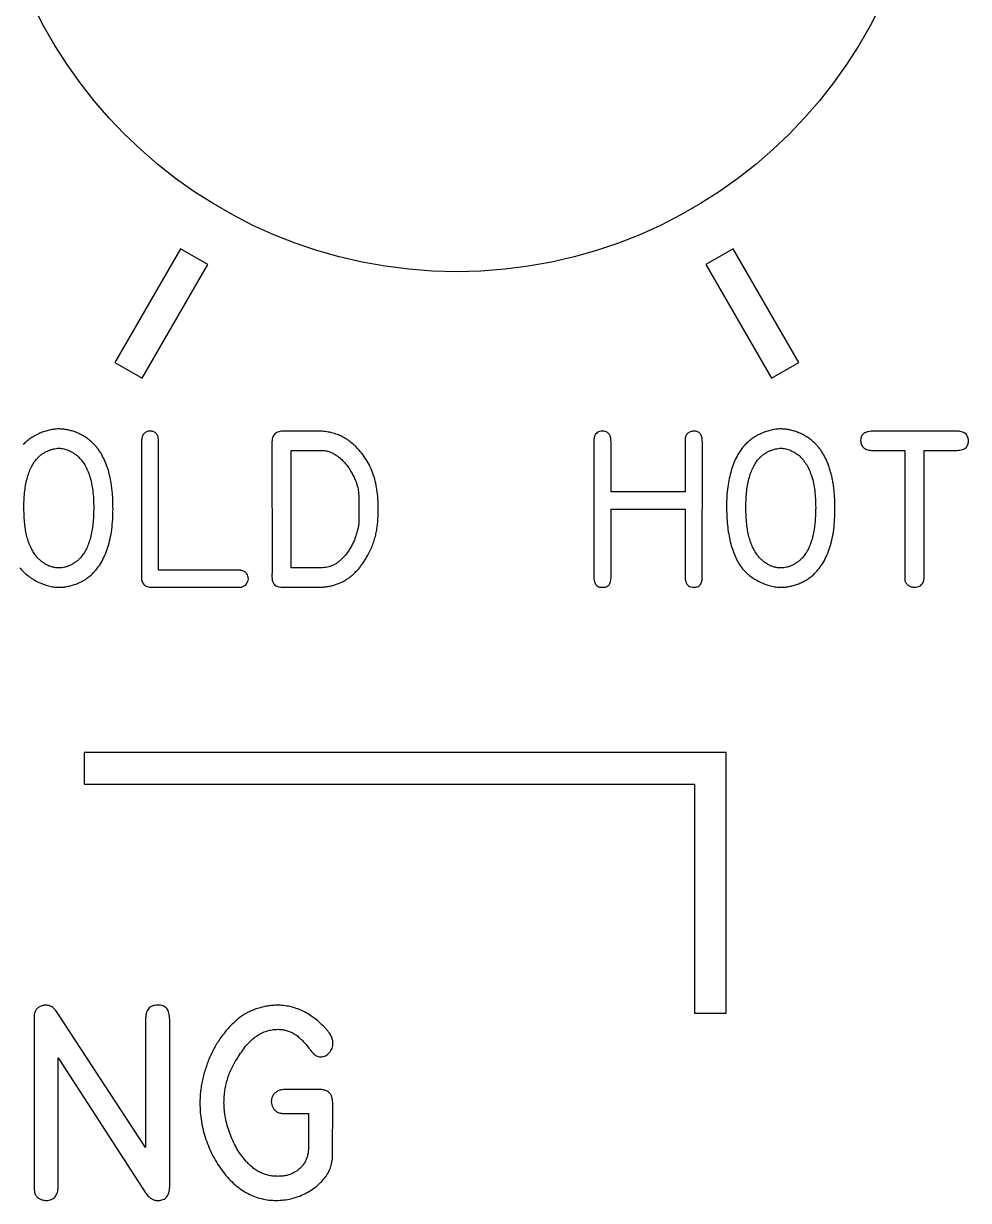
# Model space of a CAD drawing. Header units: inches. Extents: x 0.03 to 5.72, y 0.03 to 3.72.
# Drawn here: x 2.463 to 3.362, y 1.359 to 2.479 of the extents above; entities that cross this region are included whole.
import ezdxf

# ---------------------------------------------------------------- set-up
doc = ezdxf.new("R2010")
doc.units = ezdxf.units.IN
doc.header["$MEASUREMENT"] = 0

msp = doc.modelspace()

# ---------------------------------------------------------------- linework, layer by layer
at = {"color": 7, "linetype": 'Continuous', "lineweight": 25}
for p, q in [((2.612, 2.2645), (2.5495, 2.1562)), ((2.638, 2.2495), (2.612, 2.2645)), ((3.138, 2.2645), (3.112, 2.2495)), ((3.2005, 2.1562), (3.138, 2.2645)), ((2.5755, 2.1412), (2.638, 2.2495)), ((3.112, 2.2495), (3.1745, 2.1412)), ((2.5495, 2.1562), (2.5755, 2.1412)), ((3.1745, 2.1412), (3.2005, 2.1562)), ((2.4964, 2.093), (2.4964, 2.0931)), ((2.7417, 2.091), (2.7111, 2.091)), ((3.1835, 2.093), (3.1835, 2.0931)), ((3.3504, 2.091), (3.2724, 2.091)), ((2.4964, 2.0747), (2.4964, 2.0747)), ((2.575, 2.081), (2.575, 1.9533)), ((2.5913, 1.9586), (2.5913, 2.081)), ((2.6991, 2.0794), (2.6992, 1.9558)), ((2.7175, 1.9607), (2.7175, 2.0726)), ((2.7175, 2.0726), (2.7424, 2.0726)), ((3.0055, 2.0802), (3.0056, 1.9525)), ((3.0219, 2.0331), (3.0219, 2.0807)), ((3.0924, 2.0816), (3.0925, 2.0811)), ((3.0925, 2.0811), (3.0925, 2.0331)), ((3.1087, 1.9532), (3.1088, 2.0807)), ((3.1835, 2.0747), (3.1835, 2.0747)), ((3.2712, 2.0726), (3.3014, 2.0726)), ((3.3014, 2.0726), (3.3014, 1.9547)), ((3.3198, 1.9536), (3.3198, 2.0726)), ((3.3198, 2.0726), (3.3497, 2.0726)), ((3.0925, 2.0331), (3.0219, 2.0331)), ((3.0219, 1.9525), (3.0219, 2.0168)), ((3.0219, 2.0168), (3.0925, 2.0168)), ((3.0925, 2.0168), (3.0925, 1.9534)), ((2.7422, 1.9607), (2.7175, 1.9607)), ((2.6659, 1.9586), (2.5913, 1.9586)), ((2.5853, 1.9423), (2.6644, 1.9423)), ((2.7106, 1.9423), (2.7422, 1.9423)), ((3.1313, 1.785), (2.5204, 1.785)), ((2.5204, 1.785), (2.5204, 1.755)), ((3.1313, 1.537), (3.1313, 1.785)), ((2.5204, 1.755), (3.1013, 1.755)), ((3.1013, 1.755), (3.1013, 1.537)), ((2.5789, 1.4091), (2.4955, 1.5366)), ((3.1013, 1.537), (3.1313, 1.537)), ((2.4728, 1.5301), (2.4728, 1.3737)), ((2.5788, 1.5296), (2.5789, 1.4091)), ((2.6018, 1.3717), (2.6018, 1.5307)), ((2.4958, 1.3719), (2.4958, 1.4944)), ((2.4958, 1.4944), (2.5789, 1.3661)), ((2.742, 1.4644), (2.7149, 1.4644)), ((2.7569, 1.405), (2.757, 1.4488)), ((2.7137, 1.4414), (2.734, 1.4414)), ((2.734, 1.4414), (2.734, 1.4124))]:
    msp.add_line(p, q, dxfattribs=at)
msp.add_circle((2.875, 2.69), 0.4473, dxfattribs=at)
for points, knots in [([(2.4964, 2.0931), (2.4949, 2.093), (2.4919, 2.0928), (2.4873, 2.092), (2.4828, 2.0907), (2.4782, 2.089), (2.4739, 2.0868), (2.4697, 2.0843), (2.4659, 2.0814), (2.4635, 2.0792), (2.4624, 2.0781)], [0, 0, 0, 0, 0.1189, 0.238815, 0.363412, 0.491768, 0.621792, 0.748494, 0.874822, 1, 1, 1, 1]), ([(2.5259, 2.082), (2.5248, 2.0829), (2.5227, 2.0845), (2.5192, 2.0867), (2.5155, 2.0886), (2.5118, 2.0902), (2.5079, 2.0914), (2.5041, 2.0923), (2.5002, 2.0929), (2.4977, 2.093), (2.4964, 2.093)], [0, 0, 0, 0, 0.128897, 0.256024, 0.383031, 0.510763, 0.636864, 0.759967, 0.880017, 1, 1, 1, 1]), ([(2.5832, 2.091), (2.5826, 2.0909), (2.5814, 2.0909), (2.5797, 2.0904), (2.5783, 2.0895), (2.5771, 2.0885), (2.5762, 2.087), (2.5756, 2.0853), (2.5751, 2.0833), (2.5751, 2.0818), (2.575, 2.081)], [0, 0, 0, 0, 0.126924, 0.2427185, 0.3511393, 0.4594693, 0.5751575, 0.6987424, 0.8397346, 1, 1, 1, 1]), ([(2.5913, 2.081), (2.5913, 2.0818), (2.5912, 2.0833), (2.5908, 2.0853), (2.5902, 2.0871), (2.5893, 2.0885), (2.5881, 2.0896), (2.5867, 2.0904), (2.585, 2.0909), (2.5838, 2.0909), (2.5832, 2.091)], [0, 0, 0, 0, 0.159106, 0.301148, 0.426235, 0.540226, 0.648063, 0.756801, 0.871454, 1, 1, 1, 1]), ([(2.7111, 2.091), (2.7101, 2.091), (2.7083, 2.0909), (2.7058, 2.0905), (2.7036, 2.0896), (2.7018, 2.0883), (2.7005, 2.0866), (2.6996, 2.0845), (2.6991, 2.0821), (2.6991, 2.0803), (2.6991, 2.0794)], [0, 0, 0, 0, 0.151334, 0.282226, 0.399665, 0.509459, 0.617605, 0.730437, 0.856419, 1, 1, 1, 1]), ([(2.7792, 2.0759), (2.7779, 2.0771), (2.7754, 2.0795), (2.7713, 2.0826), (2.7669, 2.0853), (2.7624, 2.0874), (2.7575, 2.089), (2.7525, 2.0902), (2.7472, 2.0909), (2.7436, 2.0909), (2.7417, 2.091)], [0, 0, 0, 0, 0.127204, 0.250621, 0.372465, 0.493612, 0.615913, 0.73974, 0.867629, 1, 1, 1, 1]), ([(3.006, 2.0857), (3.0059, 2.0854), (3.0057, 2.0847), (3.0056, 2.0835), (3.0056, 2.082), (3.0056, 2.0809), (3.0055, 2.0802)], [0, 0, 0, 0, 0.196022, 0.382191, 0.62472, 1, 1, 1, 1]), ([(3.0136, 2.091), (3.0127, 2.0909), (3.011, 2.0907), (3.0087, 2.0897), (3.007, 2.088), (3.0063, 2.0865), (3.006, 2.0857)], [0, 0, 0, 0, 0.275603, 0.514811, 0.74911, 1, 1, 1, 1]), ([(3.0219, 2.0807), (3.0218, 2.0815), (3.0218, 2.083), (3.0214, 2.0851), (3.0207, 2.087), (3.0198, 2.0885), (3.0186, 2.0896), (3.0171, 2.0905), (3.0154, 2.0909), (3.0142, 2.0909), (3.0136, 2.091)], [0, 0, 0, 0, 0.161074, 0.305172, 0.430537, 0.544071, 0.651627, 0.760033, 0.873323, 1, 1, 1, 1]), ([(3.1007, 2.091), (3.1001, 2.0909), (3.0989, 2.0908), (3.0972, 2.0903), (3.0957, 2.0895), (3.0944, 2.0884), (3.0933, 2.087), (3.0926, 2.0854), (3.0923, 2.0835), (3.0924, 2.0823), (3.0924, 2.0816)], [0, 0, 0, 0, 0.13216, 0.252648, 0.371311, 0.491779, 0.611926, 0.732755, 0.859457, 1, 1, 1, 1]), ([(3.1088, 2.0807), (3.1087, 2.0815), (3.1087, 2.083), (3.1083, 2.0852), (3.1077, 2.087), (3.1069, 2.0885), (3.1057, 2.0897), (3.1042, 2.0905), (3.1026, 2.091), (3.1013, 2.091), (3.1007, 2.091)], [0, 0, 0, 0, 0.163541, 0.307274, 0.434306, 0.548884, 0.653704, 0.759488, 0.873096, 1, 1, 1, 1]), ([(3.1835, 2.0931), (3.182, 2.093), (3.1789, 2.0928), (3.1744, 2.092), (3.1698, 2.0907), (3.1653, 2.089), (3.1609, 2.0868), (3.1568, 2.0843), (3.1529, 2.0814), (3.1506, 2.0792), (3.1495, 2.0781)], [0, 0, 0, 0, 0.1188999, 0.2388149, 0.3634117, 0.4917683, 0.621792, 0.7484939, 0.8748217, 1, 1, 1, 1]), ([(3.213, 2.082), (3.2119, 2.0829), (3.2097, 2.0845), (3.2062, 2.0867), (3.2026, 2.0886), (3.1988, 2.0902), (3.195, 2.0914), (3.1912, 2.0923), (3.1873, 2.0929), (3.1847, 2.093), (3.1835, 2.093)], [0, 0, 0, 0, 0.1288972, 0.256024, 0.383031, 0.5107626, 0.6368643, 0.7599671, 0.8800174, 1, 1, 1, 1]), ([(3.2724, 2.091), (3.2713, 2.091), (3.2694, 2.0909), (3.2667, 2.0905), (3.2644, 2.0899), (3.2625, 2.0889), (3.2611, 2.0876), (3.26, 2.0861), (3.2595, 2.0842), (3.2594, 2.0828), (3.2594, 2.0821)], [0, 0, 0, 0, 0.174047, 0.323777, 0.455577, 0.569309, 0.675346, 0.776885, 0.882429, 1, 1, 1, 1]), ([(3.362, 2.0815), (3.362, 2.0822), (3.3619, 2.0836), (3.3613, 2.0856), (3.3604, 2.0873), (3.359, 2.0886), (3.3574, 2.0897), (3.3553, 2.0904), (3.353, 2.0909), (3.3513, 2.0909), (3.3504, 2.091)], [0, 0, 0, 0, 0.130829, 0.247349, 0.357249, 0.465448, 0.577582, 0.702496, 0.841047, 1, 1, 1, 1]), ([(2.4763, 2.0656), (2.4769, 2.0662), (2.4783, 2.0675), (2.4805, 2.0693), (2.4831, 2.0708), (2.4857, 2.0721), (2.4884, 2.0732), (2.4912, 2.074), (2.4938, 2.0745), (2.4955, 2.0746), (2.4964, 2.0747)], [0, 0, 0, 0, 0.123362, 0.249717, 0.37865, 0.511599, 0.64377, 0.76903, 0.886766, 1, 1, 1, 1]), ([(2.4964, 2.0747), (2.4972, 2.0747), (2.4987, 2.0746), (2.501, 2.0741), (2.5034, 2.0735), (2.5066, 2.0722), (2.5104, 2.0703), (2.513, 2.0682), (2.5143, 2.0671)], [0, 0, 0, 0, 0.11376, 0.233218, 0.356799, 0.48809, 0.749531, 1, 1, 1, 1]), ([(2.5479, 2.0171), (2.5478, 2.019), (2.5478, 2.0227), (2.5476, 2.0282), (2.5472, 2.0334), (2.5466, 2.0385), (2.5458, 2.0433), (2.5449, 2.0479), (2.5438, 2.0523), (2.5425, 2.0565), (2.5411, 2.0604), (2.5394, 2.0642), (2.5376, 2.0677), (2.5357, 2.071), (2.5335, 2.0741), (2.5312, 2.077), (2.5287, 2.0797), (2.5268, 2.0812), (2.5259, 2.082)], [0, 0, 0, 0, 0.080424, 0.157711, 0.231972, 0.303725, 0.372685, 0.438908, 0.502962, 0.564675, 0.624091, 0.681389, 0.737383, 0.791688, 0.84518, 0.897488, 0.948885, 1, 1, 1, 1]), ([(2.7424, 2.0726), (2.7433, 2.0726), (2.7448, 2.0726), (2.747, 2.0725), (2.749, 2.0724), (2.7513, 2.0721), (2.754, 2.0714), (2.756, 2.0704), (2.757, 2.0699)], [0, 0, 0, 0, 0.1651986, 0.3119567, 0.4439206, 0.5591868, 0.7751641, 1, 1, 1, 1]), ([(2.8003, 2.0174), (2.8002, 2.0205), (2.8001, 2.0265), (2.7992, 2.0351), (2.7976, 2.0432), (2.7954, 2.0506), (2.7925, 2.0576), (2.7888, 2.0641), (2.7844, 2.0703), (2.781, 2.074), (2.7792, 2.0759)], [0, 0, 0, 0, 0.1442544, 0.2801251, 0.4074209, 0.5284176, 0.6453995, 0.7620539, 0.8799686, 1, 1, 1, 1]), ([(3.1495, 2.0781), (3.148, 2.0764), (3.1452, 2.073), (3.1416, 2.0671), (3.1385, 2.0606), (3.1361, 2.0535), (3.1342, 2.0458), (3.1327, 2.0375), (3.1319, 2.0287), (3.1318, 2.0227), (3.1317, 2.0196)], [0, 0, 0, 0, 0.105705, 0.215134, 0.329018, 0.449631, 0.576639, 0.710541, 0.851416, 1, 1, 1, 1]), ([(3.1633, 2.0656), (3.164, 2.0662), (3.1653, 2.0675), (3.1676, 2.0693), (3.1701, 2.0708), (3.1728, 2.0721), (3.1755, 2.0732), (3.1782, 2.074), (3.1809, 2.0745), (3.1826, 2.0746), (3.1835, 2.0747)], [0, 0, 0, 0, 0.123362, 0.249717, 0.37865, 0.511599, 0.64377, 0.76903, 0.886766, 1, 1, 1, 1]), ([(3.1835, 2.0747), (3.1842, 2.0747), (3.1858, 2.0746), (3.1881, 2.0741), (3.1905, 2.0735), (3.1936, 2.0722), (3.1975, 2.0703), (3.2001, 2.0682), (3.2014, 2.0671)], [0, 0, 0, 0, 0.11376, 0.233218, 0.356799, 0.48809, 0.749531, 1, 1, 1, 1]), ([(3.2349, 2.0171), (3.2349, 2.019), (3.2349, 2.0227), (3.2347, 2.0282), (3.2342, 2.0334), (3.2337, 2.0385), (3.2329, 2.0433), (3.232, 2.0479), (3.2309, 2.0523), (3.2296, 2.0565), (3.2281, 2.0604), (3.2265, 2.0642), (3.2247, 2.0677), (3.2227, 2.071), (3.2206, 2.0741), (3.2182, 2.077), (3.2157, 2.0797), (3.2139, 2.0812), (3.213, 2.082)], [0, 0, 0, 0, 0.080424, 0.157711, 0.231972, 0.303725, 0.372685, 0.438908, 0.502962, 0.564675, 0.624091, 0.681389, 0.737383, 0.791688, 0.84518, 0.897488, 0.948885, 1, 1, 1, 1]), ([(3.2594, 2.0821), (3.2594, 2.0814), (3.2595, 2.08), (3.2601, 2.078), (3.261, 2.0763), (3.2624, 2.075), (3.2641, 2.0739), (3.2662, 2.0731), (3.2686, 2.0727), (3.2703, 2.0726), (3.2712, 2.0726)], [0, 0, 0, 0, 0.129367, 0.244583, 0.353255, 0.461557, 0.575019, 0.700289, 0.84096, 1, 1, 1, 1]), ([(3.3497, 2.0726), (3.3507, 2.0726), (3.3525, 2.0727), (3.355, 2.073), (3.3572, 2.0737), (3.359, 2.0747), (3.3604, 2.076), (3.3613, 2.0776), (3.3619, 2.0794), (3.362, 2.0808), (3.362, 2.0815)], [0, 0, 0, 0, 0.168067, 0.313873, 0.443459, 0.557405, 0.664641, 0.767971, 0.878026, 1, 1, 1, 1]), ([(2.4631, 2.0192), (2.4631, 2.0217), (2.4632, 2.0267), (2.4638, 2.0339), (2.4649, 2.0406), (2.4663, 2.0469), (2.4682, 2.0525), (2.4704, 2.0575), (2.4731, 2.0619), (2.4752, 2.0644), (2.4763, 2.0656)], [0, 0, 0, 0, 0.156125, 0.302877, 0.440322, 0.56978, 0.690666, 0.801587, 0.904038, 1, 1, 1, 1]), ([(2.5143, 2.0671), (2.5155, 2.0659), (2.5181, 2.0633), (2.5211, 2.0587), (2.5238, 2.0535), (2.5259, 2.0476), (2.5276, 2.0412), (2.5287, 2.0341), (2.5294, 2.0264), (2.5295, 2.021), (2.5295, 2.0182)], [0, 0, 0, 0, 0.100865, 0.20514, 0.314754, 0.432735, 0.558927, 0.694653, 0.841474, 1, 1, 1, 1]), ([(2.757, 2.0699), (2.7581, 2.0693), (2.7603, 2.0682), (2.7634, 2.0658), (2.7664, 2.0631), (2.7693, 2.0599), (2.7719, 2.0565), (2.7743, 2.0527), (2.7765, 2.0487), (2.7777, 2.046), (2.7783, 2.0446)], [0, 0, 0, 0, 0.108815, 0.223046, 0.34223, 0.469524, 0.599834, 0.731986, 0.864687, 1, 1, 1, 1]), ([(3.1501, 2.0192), (3.1502, 2.0217), (3.1503, 2.0267), (3.1509, 2.0339), (3.1519, 2.0406), (3.1534, 2.0469), (3.1552, 2.0525), (3.1575, 2.0575), (3.1601, 2.0619), (3.1623, 2.0644), (3.1633, 2.0656)], [0, 0, 0, 0, 0.156125, 0.302877, 0.440322, 0.56978, 0.690666, 0.801587, 0.904038, 1, 1, 1, 1]), ([(3.2014, 2.0671), (3.2026, 2.0659), (3.2051, 2.0633), (3.2082, 2.0587), (3.2108, 2.0535), (3.213, 2.0476), (3.2146, 2.0412), (3.2158, 2.0341), (3.2165, 2.0264), (3.2165, 2.021), (3.2166, 2.0182)], [0, 0, 0, 0, 0.100865, 0.20514, 0.314754, 0.432735, 0.558927, 0.694653, 0.841474, 1, 1, 1, 1]), ([(2.7783, 2.0446), (2.7787, 2.0436), (2.7795, 2.0417), (2.7804, 2.0389), (2.7811, 2.0361), (2.7815, 2.0338), (2.7816, 2.0318), (2.7817, 2.0301), (2.7818, 2.028), (2.7819, 2.0257), (2.7819, 2.023), (2.7819, 2.02), (2.7819, 2.0167), (2.7819, 2.0144), (2.7819, 2.0132)], [0, 0, 0, 0, 0.099127, 0.19298, 0.281431, 0.365528, 0.411289, 0.466072, 0.530971, 0.604942, 0.689021, 0.783229, 0.886548, 1, 1, 1, 1]), ([(2.4738, 1.9732), (2.4729, 1.9745), (2.4711, 1.9772), (2.4689, 1.9818), (2.467, 1.9867), (2.4655, 1.9922), (2.4644, 1.9981), (2.4636, 2.0046), (2.4632, 2.0117), (2.4631, 2.0166), (2.4631, 2.0192)], [0, 0, 0, 0, 0.100044, 0.204357, 0.314658, 0.431428, 0.557026, 0.692898, 0.840874, 1, 1, 1, 1]), ([(2.5295, 2.0182), (2.5295, 2.0155), (2.5294, 2.0103), (2.5289, 2.0028), (2.5279, 1.996), (2.5266, 1.9898), (2.5248, 1.9841), (2.5227, 1.979), (2.5201, 1.9745), (2.518, 1.9718), (2.517, 1.9705)], [0, 0, 0, 0, 0.161174, 0.309864, 0.446677, 0.572217, 0.688558, 0.797887, 0.901397, 1, 1, 1, 1]), ([(2.5282, 1.955), (2.5298, 1.9568), (2.533, 1.9602), (2.537, 1.9663), (2.5404, 1.973), (2.5431, 1.9805), (2.5453, 1.9886), (2.5468, 1.9975), (2.5477, 2.0071), (2.5478, 2.0137), (2.5479, 2.0171)], [0, 0, 0, 0, 0.1049171, 0.2129477, 0.3252539, 0.4434431, 0.5691427, 0.7031781, 0.8465565, 1, 1, 1, 1]), ([(2.7903, 1.973), (2.7912, 1.9746), (2.793, 1.9779), (2.7951, 1.983), (2.7969, 1.9881), (2.7982, 1.9932), (2.7992, 1.9986), (2.7998, 2.0044), (2.8002, 2.0108), (2.8002, 2.0151), (2.8003, 2.0174)], [0, 0, 0, 0, 0.122914, 0.242317, 0.358055, 0.47114, 0.588028, 0.715081, 0.852054, 1, 1, 1, 1]), ([(3.1317, 2.0196), (3.1318, 2.0165), (3.1319, 2.0104), (3.1325, 2.0016), (3.1337, 1.9933), (3.1352, 1.9857), (3.1372, 1.9786), (3.1398, 1.9721), (3.1426, 1.9662), (3.145, 1.9626), (3.1462, 1.9609)], [0, 0, 0, 0, 0.153124, 0.297158, 0.432037, 0.559346, 0.678717, 0.790963, 0.898004, 1, 1, 1, 1]), ([(3.1609, 1.9732), (3.16, 1.9745), (3.1581, 1.9772), (3.156, 1.9818), (3.1541, 1.9867), (3.1526, 1.9922), (3.1515, 1.9981), (3.1507, 2.0046), (3.1502, 2.0117), (3.1502, 2.0166), (3.1501, 2.0192)], [0, 0, 0, 0, 0.100044, 0.204357, 0.314658, 0.431428, 0.557026, 0.692898, 0.840874, 1, 1, 1, 1]), ([(3.2166, 2.0182), (3.2165, 2.0155), (3.2164, 2.0103), (3.2159, 2.0028), (3.215, 1.996), (3.2136, 1.9898), (3.2119, 1.9841), (3.2098, 1.979), (3.2072, 1.9745), (3.2051, 1.9718), (3.2041, 1.9705)], [0, 0, 0, 0, 0.161174, 0.309864, 0.446677, 0.572217, 0.688558, 0.797887, 0.901397, 1, 1, 1, 1]), ([(3.2152, 1.955), (3.2168, 1.9568), (3.22, 1.9602), (3.2241, 1.9663), (3.2275, 1.973), (3.2302, 1.9805), (3.2324, 1.9886), (3.2339, 1.9975), (3.2348, 2.0071), (3.2349, 2.0137), (3.2349, 2.0171)], [0, 0, 0, 0, 0.1049171, 0.2129477, 0.3252539, 0.4434431, 0.5691427, 0.7031781, 0.8465565, 1, 1, 1, 1]), ([(2.7819, 2.0132), (2.7819, 2.012), (2.7819, 2.0099), (2.7819, 2.0071), (2.7818, 2.0048), (2.7817, 2.0025), (2.7814, 1.9999), (2.7809, 1.9978), (2.7806, 1.9968)], [0, 0, 0, 0, 0.2075486, 0.379853, 0.5169693, 0.6189549, 0.7967349, 1, 1, 1, 1]), ([(2.7806, 1.9968), (2.7802, 1.9953), (2.7795, 1.9924), (2.778, 1.9883), (2.7763, 1.9842), (2.7742, 1.9804), (2.772, 1.9768), (2.7694, 1.9735), (2.7667, 1.9703), (2.7647, 1.9685), (2.7637, 1.9676)], [0, 0, 0, 0, 0.131075, 0.26014, 0.387905, 0.515103, 0.639871, 0.761925, 0.881719, 1, 1, 1, 1]), ([(2.4964, 1.9607), (2.4954, 1.9607), (2.4933, 1.9608), (2.4902, 1.9615), (2.4871, 1.9625), (2.484, 1.964), (2.4811, 1.9659), (2.4784, 1.968), (2.4759, 1.9704), (2.4745, 1.9723), (2.4738, 1.9732)], [0, 0, 0, 0, 0.116304, 0.233863, 0.354988, 0.482525, 0.612268, 0.740399, 0.869415, 1, 1, 1, 1]), ([(2.7422, 1.9423), (2.7435, 1.9423), (2.7461, 1.9423), (2.7499, 1.9427), (2.7536, 1.9433), (2.7572, 1.9441), (2.7606, 1.9451), (2.7639, 1.9464), (2.7671, 1.9479), (2.7701, 1.9497), (2.773, 1.9517), (2.7758, 1.954), (2.7785, 1.9565), (2.7811, 1.9593), (2.7836, 1.9623), (2.786, 1.9656), (2.7882, 1.9692), (2.7896, 1.9717), (2.7903, 1.973)], [0, 0, 0, 0, 0.065047, 0.1284, 0.190142, 0.250489, 0.309724, 0.368336, 0.425999, 0.483993, 0.542459, 0.601781, 0.662713, 0.725549, 0.790554, 0.857656, 0.927408, 1, 1, 1, 1]), ([(3.1835, 1.9607), (3.1824, 1.9607), (3.1803, 1.9608), (3.1772, 1.9615), (3.1741, 1.9625), (3.1711, 1.964), (3.1682, 1.9659), (3.1655, 1.968), (3.163, 1.9704), (3.1616, 1.9723), (3.1609, 1.9732)], [0, 0, 0, 0, 0.1163041, 0.233863, 0.354988, 0.4825245, 0.6122684, 0.7403988, 0.8694149, 1, 1, 1, 1]), ([(2.4592, 1.9609), (2.4603, 1.9596), (2.4626, 1.9569), (2.4667, 1.9534), (2.4712, 1.9503), (2.4761, 1.9475), (2.4812, 1.9453), (2.4864, 1.9436), (2.4916, 1.9426), (2.4951, 1.9424), (2.4968, 1.9423)], [0, 0, 0, 0, 0.121113, 0.243963, 0.369981, 0.501105, 0.632263, 0.757497, 0.880131, 1, 1, 1, 1]), ([(2.517, 1.9705), (2.5163, 1.9698), (2.5149, 1.9684), (2.5126, 1.9665), (2.5101, 1.9648), (2.5074, 1.9634), (2.5046, 1.9622), (2.5019, 1.9613), (2.4991, 1.9608), (2.4973, 1.9607), (2.4964, 1.9607)], [0, 0, 0, 0, 0.125983, 0.2526, 0.38207, 0.513681, 0.642442, 0.765615, 0.88507, 1, 1, 1, 1]), ([(2.7637, 1.9676), (2.763, 1.967), (2.7616, 1.9658), (2.7594, 1.9643), (2.757, 1.9631), (2.7546, 1.9621), (2.7519, 1.9614), (2.7489, 1.961), (2.7457, 1.9607), (2.7434, 1.9607), (2.7422, 1.9607)], [0, 0, 0, 0, 0.120601, 0.235977, 0.349246, 0.461121, 0.577541, 0.705856, 0.846933, 1, 1, 1, 1]), ([(3.1462, 1.9609), (3.1474, 1.9596), (3.1497, 1.9569), (3.1537, 1.9534), (3.1582, 1.9503), (3.1631, 1.9475), (3.1682, 1.9453), (3.1735, 1.9436), (3.1787, 1.9426), (3.1822, 1.9424), (3.1839, 1.9423)], [0, 0, 0, 0, 0.121113, 0.243963, 0.369981, 0.501105, 0.632263, 0.757497, 0.880131, 1, 1, 1, 1]), ([(3.2041, 1.9705), (3.2034, 1.9698), (3.202, 1.9684), (3.1997, 1.9665), (3.1971, 1.9648), (3.1945, 1.9634), (3.1917, 1.9622), (3.1889, 1.9613), (3.1862, 1.9608), (3.1844, 1.9607), (3.1835, 1.9607)], [0, 0, 0, 0, 0.125983, 0.2526, 0.38207, 0.513681, 0.642442, 0.765615, 0.88507, 1, 1, 1, 1]), ([(2.4968, 1.9423), (2.4982, 1.9423), (2.501, 1.9424), (2.5051, 1.9432), (2.5093, 1.9442), (2.5135, 1.9457), (2.5175, 1.9475), (2.5213, 1.9497), (2.5249, 1.9521), (2.5271, 1.9541), (2.5282, 1.955)], [0, 0, 0, 0, 0.1189809, 0.2403176, 0.3646463, 0.4927602, 0.6221248, 0.749523, 0.8745921, 1, 1, 1, 1]), ([(2.575, 1.9533), (2.575, 1.9524), (2.5749, 1.9508), (2.5753, 1.9485), (2.576, 1.9466), (2.5772, 1.945), (2.5787, 1.9437), (2.5806, 1.9429), (2.5828, 1.9424), (2.5844, 1.9423), (2.5853, 1.9423)], [0, 0, 0, 0, 0.148439, 0.277754, 0.394678, 0.503287, 0.610856, 0.724856, 0.853841, 1, 1, 1, 1]), ([(2.6711, 1.9581), (2.6708, 1.9582), (2.6701, 1.9584), (2.6691, 1.9585), (2.6677, 1.9586), (2.6666, 1.9586), (2.6659, 1.9586)], [0, 0, 0, 0, 0.187553, 0.376242, 0.625932, 1, 1, 1, 1]), ([(2.6709, 1.9427), (2.6717, 1.9431), (2.6733, 1.9438), (2.6751, 1.9456), (2.6763, 1.9479), (2.6766, 1.9496), (2.6767, 1.9505)], [0, 0, 0, 0, 0.259647, 0.500227, 0.736166, 1, 1, 1, 1]), ([(2.6767, 1.9505), (2.6766, 1.9514), (2.6764, 1.9531), (2.6752, 1.9553), (2.6734, 1.9572), (2.6718, 1.9578), (2.6711, 1.9581)], [0, 0, 0, 0, 0.251389, 0.506278, 0.756676, 1, 1, 1, 1]), ([(2.6992, 1.9558), (2.6991, 1.9546), (2.699, 1.9524), (2.6994, 1.9494), (2.7, 1.947), (2.7011, 1.9451), (2.7028, 1.9437), (2.705, 1.9428), (2.7076, 1.9423), (2.7096, 1.9423), (2.7106, 1.9423)], [0, 0, 0, 0, 0.167025, 0.308373, 0.424684, 0.522532, 0.61785, 0.724419, 0.850374, 1, 1, 1, 1]), ([(3.0056, 1.9525), (3.0056, 1.9517), (3.0055, 1.9501), (3.006, 1.948), (3.0065, 1.9461), (3.0075, 1.9446), (3.0087, 1.9435), (3.0102, 1.9427), (3.0119, 1.9423), (3.0132, 1.9423), (3.0138, 1.9423)], [0, 0, 0, 0, 0.1625754, 0.3053277, 0.4311694, 0.5421536, 0.6475285, 0.7560578, 0.8701207, 1, 1, 1, 1]), ([(3.0138, 1.9423), (3.0145, 1.9423), (3.0157, 1.9423), (3.0174, 1.9427), (3.0188, 1.9435), (3.02, 1.9446), (3.0209, 1.9461), (3.0215, 1.948), (3.0218, 1.9501), (3.0219, 1.9517), (3.0219, 1.9525)], [0, 0, 0, 0, 0.127294, 0.24078, 0.346965, 0.452181, 0.563496, 0.691718, 0.835995, 1, 1, 1, 1]), ([(3.0925, 1.9534), (3.0925, 1.9526), (3.0925, 1.9514), (3.0925, 1.9498), (3.0926, 1.9487), (3.0928, 1.9481), (3.0929, 1.9477)], [0, 0, 0, 0, 0.398028, 0.64728, 0.818684, 1, 1, 1, 1]), ([(3.1005, 1.9423), (3.1012, 1.9423), (3.1024, 1.9424), (3.1042, 1.9428), (3.1057, 1.9435), (3.1069, 1.9447), (3.1078, 1.9463), (3.1084, 1.9482), (3.1087, 1.9505), (3.1087, 1.9522), (3.1087, 1.9532)], [0, 0, 0, 0, 0.128809, 0.242143, 0.346207, 0.445773, 0.553591, 0.678127, 0.826451, 1, 1, 1, 1]), ([(3.1839, 1.9423), (3.1853, 1.9423), (3.1881, 1.9424), (3.1922, 1.9432), (3.1964, 1.9442), (3.2005, 1.9457), (3.2046, 1.9475), (3.2084, 1.9497), (3.212, 1.9521), (3.2142, 1.9541), (3.2152, 1.955)], [0, 0, 0, 0, 0.118981, 0.240318, 0.364646, 0.49276, 0.622125, 0.749523, 0.874592, 1, 1, 1, 1]), ([(3.3014, 1.9547), (3.3014, 1.9539), (3.3014, 1.9526), (3.3014, 1.9509), (3.3015, 1.9497), (3.3016, 1.949), (3.3016, 1.9486)], [0, 0, 0, 0, 0.401467, 0.649783, 0.824414, 1, 1, 1, 1]), ([(3.3189, 1.947), (3.319, 1.9474), (3.3193, 1.9482), (3.3196, 1.9495), (3.3198, 1.9514), (3.3198, 1.9528), (3.3198, 1.9536)], [0, 0, 0, 0, 0.180688, 0.369676, 0.62249, 1, 1, 1, 1]), ([(2.6644, 1.9423), (2.665, 1.9423), (2.666, 1.9423), (2.6674, 1.9423), (2.6684, 1.9423), (2.6693, 1.9423), (2.6701, 1.9424), (2.6706, 1.9426), (2.6709, 1.9427)], [0, 0, 0, 0, 0.26677, 0.47526, 0.63411, 0.738474, 0.883794, 1, 1, 1, 1]), ([(3.0929, 1.9477), (3.0932, 1.9469), (3.0937, 1.9454), (3.0955, 1.9436), (3.0978, 1.9425), (3.0995, 1.9424), (3.1005, 1.9423)], [0, 0, 0, 0, 0.248744, 0.478059, 0.72074, 1, 1, 1, 1]), ([(3.3016, 1.9486), (3.3018, 1.9482), (3.302, 1.9473), (3.3028, 1.9461), (3.3037, 1.945), (3.3049, 1.9441), (3.3061, 1.9433), (3.3076, 1.9428), (3.309, 1.9424), (3.31, 1.9423), (3.3106, 1.9423)], [0, 0, 0, 0, 0.120075, 0.238469, 0.3575, 0.484643, 0.612941, 0.740114, 0.867525, 1, 1, 1, 1]), ([(3.3106, 1.9423), (3.3115, 1.9424), (3.3132, 1.9425), (3.3156, 1.9434), (3.3176, 1.9449), (3.3184, 1.9463), (3.3189, 1.947)], [0, 0, 0, 0, 0.271625, 0.513707, 0.751405, 1, 1, 1, 1]), ([(2.4734, 1.5377), (2.4732, 1.5373), (2.473, 1.5365), (2.4728, 1.535), (2.4728, 1.5328), (2.4728, 1.5312), (2.4728, 1.5301)], [0, 0, 0, 0, 0.1640109, 0.3396071, 0.5985003, 1, 1, 1, 1]), ([(2.4836, 1.5445), (2.4825, 1.5444), (2.4802, 1.5442), (2.4772, 1.5427), (2.4746, 1.5406), (2.4738, 1.5387), (2.4734, 1.5377)], [0, 0, 0, 0, 0.257226, 0.515442, 0.763924, 1, 1, 1, 1]), ([(2.4955, 1.5366), (2.495, 1.5373), (2.4941, 1.5386), (2.4927, 1.5403), (2.4912, 1.5417), (2.4894, 1.5432), (2.4869, 1.5444), (2.4847, 1.5445), (2.4836, 1.5445)], [0, 0, 0, 0, 0.1692175, 0.3202998, 0.4517566, 0.5670664, 0.7804402, 1, 1, 1, 1]), ([(2.5905, 1.5445), (2.5895, 1.5445), (2.5877, 1.5445), (2.5852, 1.5439), (2.5831, 1.5428), (2.5814, 1.5412), (2.5802, 1.5391), (2.5794, 1.5365), (2.5789, 1.5333), (2.5789, 1.5309), (2.5788, 1.5296)], [0, 0, 0, 0, 0.130999, 0.246717, 0.350533, 0.449564, 0.555403, 0.679484, 0.826682, 1, 1, 1, 1]), ([(2.6018, 1.5307), (2.6018, 1.5318), (2.6018, 1.5339), (2.6012, 1.5369), (2.6004, 1.5394), (2.5992, 1.5414), (2.5975, 1.5429), (2.5955, 1.544), (2.5931, 1.5446), (2.5914, 1.5445), (2.5905, 1.5445)], [0, 0, 0, 0, 0.16208, 0.304988, 0.429155, 0.54241, 0.64608, 0.754429, 0.869073, 1, 1, 1, 1]), ([(2.704, 1.5445), (2.7025, 1.5445), (2.6994, 1.5444), (2.6947, 1.5438), (2.6901, 1.5428), (2.6854, 1.5415), (2.681, 1.5399), (2.6766, 1.5379), (2.6726, 1.5357), (2.67, 1.5339), (2.6688, 1.533)], [0, 0, 0, 0, 0.123466, 0.247726, 0.373733, 0.502061, 0.629989, 0.754799, 0.877733, 1, 1, 1, 1]), ([(2.7493, 1.5235), (2.7476, 1.5252), (2.7443, 1.5284), (2.739, 1.5327), (2.7336, 1.5363), (2.728, 1.5394), (2.7222, 1.5416), (2.7163, 1.5433), (2.7102, 1.5443), (2.7061, 1.5445), (2.704, 1.5445)], [0, 0, 0, 0, 0.13864, 0.270197, 0.396837, 0.520113, 0.640282, 0.759668, 0.879385, 1, 1, 1, 1]), ([(2.6688, 1.533), (2.6673, 1.5319), (2.6644, 1.5295), (2.6604, 1.5256), (2.6565, 1.5215), (2.6529, 1.5171), (2.6496, 1.5125), (2.6464, 1.5076), (2.6435, 1.5025), (2.6409, 1.4971), (2.6385, 1.4916), (2.6365, 1.486), (2.6347, 1.4804), (2.6332, 1.4747), (2.6321, 1.4689), (2.6312, 1.4631), (2.6307, 1.4572), (2.6306, 1.4532), (2.6305, 1.4513)], [0, 0, 0, 0, 0.059978, 0.120362, 0.180764, 0.241409, 0.302516, 0.364301, 0.427564, 0.491905, 0.556544, 0.620298, 0.683478, 0.746539, 0.809683, 0.872744, 0.936262, 1, 1, 1, 1]), ([(2.7572, 1.5084), (2.7572, 1.5095), (2.757, 1.5118), (2.7558, 1.5147), (2.7545, 1.517), (2.753, 1.519), (2.7513, 1.5212), (2.75, 1.5227), (2.7493, 1.5235)], [0, 0, 0, 0, 0.192743, 0.4011, 0.521085, 0.658775, 0.819953, 1, 1, 1, 1]), ([(2.6674, 1.4957), (2.6687, 1.4978), (2.6711, 1.5017), (2.6753, 1.507), (2.6797, 1.5115), (2.6843, 1.5152), (2.6891, 1.518), (2.6942, 1.5201), (2.6994, 1.5213), (2.703, 1.5215), (2.7049, 1.5216)], [0, 0, 0, 0, 0.151677, 0.29208, 0.422576, 0.544866, 0.661738, 0.774135, 0.88625, 1, 1, 1, 1]), ([(2.7049, 1.5216), (2.7062, 1.5215), (2.7089, 1.5214), (2.7128, 1.5206), (2.7166, 1.5194), (2.7202, 1.5174), (2.7238, 1.5149), (2.7273, 1.5118), (2.7309, 1.508), (2.7331, 1.5052), (2.7343, 1.5037)], [0, 0, 0, 0, 0.113034, 0.223454, 0.334425, 0.446464, 0.566353, 0.698289, 0.841935, 1, 1, 1, 1]), ([(2.7343, 1.5037), (2.7349, 1.5029), (2.736, 1.5015), (2.7376, 1.4997), (2.739, 1.4981), (2.7407, 1.4968), (2.7429, 1.4955), (2.7448, 1.4954), (2.7457, 1.4954)], [0, 0, 0, 0, 0.194971, 0.365719, 0.503177, 0.616054, 0.809501, 1, 1, 1, 1]), ([(2.7457, 1.4954), (2.7465, 1.4955), (2.748, 1.4956), (2.7502, 1.4964), (2.7521, 1.4977), (2.7538, 1.4993), (2.7553, 1.5012), (2.7564, 1.5035), (2.7571, 1.5058), (2.7572, 1.5075), (2.7572, 1.5084)], [0, 0, 0, 0, 0.120036, 0.237513, 0.35583, 0.481904, 0.612193, 0.73746, 0.865712, 1, 1, 1, 1]), ([(2.6535, 1.4518), (2.6536, 1.4538), (2.6537, 1.4577), (2.6543, 1.4636), (2.6555, 1.4695), (2.6571, 1.4751), (2.659, 1.4807), (2.6614, 1.4859), (2.6642, 1.491), (2.6663, 1.4941), (2.6674, 1.4957)], [0, 0, 0, 0, 0.1278977, 0.25386, 0.3805277, 0.5068476, 0.6324809, 0.7557509, 0.8778632, 1, 1, 1, 1]), ([(2.7057, 1.4633), (2.7047, 1.4628), (2.7026, 1.4618), (2.7003, 1.4592), (2.6988, 1.4562), (2.6986, 1.454), (2.6985, 1.4529)], [0, 0, 0, 0, 0.256624, 0.508417, 0.75258, 1, 1, 1, 1]), ([(2.7149, 1.4644), (2.7137, 1.4644), (2.7116, 1.4644), (2.709, 1.4642), (2.7071, 1.4639), (2.7061, 1.4634), (2.7057, 1.4633)], [0, 0, 0, 0, 0.390474, 0.660083, 0.846264, 1, 1, 1, 1]), ([(2.757, 1.4488), (2.757, 1.4502), (2.757, 1.4526), (2.7565, 1.4561), (2.7555, 1.4589), (2.754, 1.4612), (2.7518, 1.4628), (2.749, 1.4638), (2.7457, 1.4644), (2.7433, 1.4644), (2.742, 1.4644)], [0, 0, 0, 0, 0.156685, 0.290563, 0.404675, 0.504289, 0.604164, 0.715892, 0.847189, 1, 1, 1, 1]), ([(2.6305, 1.4513), (2.6306, 1.4483), (2.6308, 1.4425), (2.6319, 1.4338), (2.6337, 1.4252), (2.6362, 1.4167), (2.6394, 1.4085), (2.6432, 1.4005), (2.6476, 1.3929), (2.651, 1.3882), (2.6527, 1.3858)], [0, 0, 0, 0, 0.124378, 0.248448, 0.373554, 0.500054, 0.626424, 0.751212, 0.875218, 1, 1, 1, 1]), ([(2.6735, 1.3971), (2.672, 1.399), (2.669, 1.4028), (2.6651, 1.4091), (2.6617, 1.4158), (2.6588, 1.4228), (2.6565, 1.43), (2.6548, 1.4373), (2.6538, 1.4445), (2.6536, 1.4494), (2.6535, 1.4518)], [0, 0, 0, 0, 0.122127, 0.246164, 0.371739, 0.500703, 0.629378, 0.754682, 0.877856, 1, 1, 1, 1]), ([(2.6985, 1.4529), (2.6986, 1.4519), (2.6987, 1.45), (2.6998, 1.4474), (2.7013, 1.4451), (2.7027, 1.4439), (2.7035, 1.4433)], [0, 0, 0, 0, 0.263007, 0.50693, 0.748806, 1, 1, 1, 1]), ([(2.7035, 1.4433), (2.704, 1.443), (2.7051, 1.4422), (2.7068, 1.4418), (2.7084, 1.4416), (2.7099, 1.4415), (2.7117, 1.4414), (2.713, 1.4414), (2.7137, 1.4414)], [0, 0, 0, 0, 0.182266, 0.368403, 0.483277, 0.627957, 0.7988, 1, 1, 1, 1]), ([(2.734, 1.4124), (2.734, 1.4106), (2.7339, 1.4075), (2.7334, 1.4031), (2.7325, 1.3993), (2.7315, 1.3971), (2.731, 1.396)], [0, 0, 0, 0, 0.3151368, 0.564743, 0.7834273, 1, 1, 1, 1]), ([(2.7507, 1.3819), (2.7517, 1.3836), (2.7538, 1.3869), (2.7554, 1.3914), (2.7563, 1.3951), (2.7567, 1.3982), (2.7569, 1.4015), (2.7569, 1.4038), (2.7569, 1.405)], [0, 0, 0, 0, 0.244047, 0.473562, 0.590872, 0.716416, 0.852588, 1, 1, 1, 1]), ([(2.7051, 1.3816), (2.7036, 1.3817), (2.7007, 1.3817), (2.6963, 1.3824), (2.6921, 1.3836), (2.688, 1.3853), (2.6841, 1.3875), (2.6804, 1.3902), (2.6768, 1.3934), (2.6746, 1.3959), (2.6735, 1.3971)], [0, 0, 0, 0, 0.123063, 0.244195, 0.363057, 0.482803, 0.604839, 0.730937, 0.862788, 1, 1, 1, 1]), ([(2.731, 1.396), (2.7303, 1.3949), (2.7291, 1.3928), (2.7266, 1.3899), (2.7238, 1.3874), (2.7206, 1.3854), (2.7171, 1.3837), (2.7133, 1.3825), (2.7093, 1.3818), (2.7065, 1.3817), (2.7051, 1.3816)], [0, 0, 0, 0, 0.122635, 0.241641, 0.362339, 0.484574, 0.608423, 0.735058, 0.864582, 1, 1, 1, 1]), ([(2.6527, 1.3858), (2.6545, 1.3837), (2.6579, 1.3794), (2.6636, 1.3739), (2.6696, 1.3692), (2.6759, 1.3654), (2.6824, 1.3623), (2.6892, 1.3603), (2.6962, 1.3589), (2.7011, 1.3588), (2.7035, 1.3587)], [0, 0, 0, 0, 0.140081, 0.272541, 0.399688, 0.521682, 0.640878, 0.759144, 0.878104, 1, 1, 1, 1]), ([(2.7035, 1.3587), (2.7058, 1.3588), (2.7105, 1.359), (2.7173, 1.3602), (2.724, 1.3622), (2.7304, 1.3649), (2.7364, 1.3683), (2.7418, 1.3723), (2.7466, 1.3767), (2.7493, 1.3802), (2.7507, 1.3819)], [0, 0, 0, 0, 0.129341, 0.255945, 0.382925, 0.511215, 0.638108, 0.760229, 0.880413, 1, 1, 1, 1]), ([(2.4728, 1.3737), (2.4728, 1.3725), (2.4729, 1.3705), (2.473, 1.3678), (2.4733, 1.3659), (2.4737, 1.3648), (2.4739, 1.3643)], [0, 0, 0, 0, 0.379232, 0.640476, 0.832404, 1, 1, 1, 1]), ([(2.4842, 1.3587), (2.485, 1.3587), (2.4867, 1.3588), (2.4891, 1.3595), (2.4911, 1.3606), (2.4928, 1.362), (2.494, 1.364), (2.495, 1.3663), (2.4956, 1.369), (2.4957, 1.3709), (2.4958, 1.3719)], [0, 0, 0, 0, 0.13213, 0.251966, 0.362464, 0.472906, 0.585187, 0.708511, 0.845513, 1, 1, 1, 1]), ([(2.5907, 1.3587), (2.5916, 1.3587), (2.5932, 1.3588), (2.5954, 1.3594), (2.5974, 1.3604), (2.599, 1.3619), (2.6002, 1.3638), (2.6011, 1.3661), (2.6016, 1.3687), (2.6017, 1.3706), (2.6018, 1.3717)], [0, 0, 0, 0, 0.129823, 0.246796, 0.357906, 0.465733, 0.578613, 0.704189, 0.842964, 1, 1, 1, 1]), ([(2.4739, 1.3643), (2.4745, 1.3635), (2.4756, 1.3619), (2.4781, 1.3601), (2.4809, 1.359), (2.483, 1.3588), (2.4842, 1.3587)], [0, 0, 0, 0, 0.2476833, 0.4840679, 0.7293722, 1, 1, 1, 1]), ([(2.5789, 1.3661), (2.5797, 1.3649), (2.5812, 1.3627), (2.5842, 1.3604), (2.5874, 1.3588), (2.5896, 1.3587), (2.5907, 1.3587)], [0, 0, 0, 0, 0.290623, 0.542214, 0.774801, 1, 1, 1, 1])]:
    msp.add_open_spline(points, degree=3, knots=knots, dxfattribs=at)

doc.saveas('drawing.dxf')
